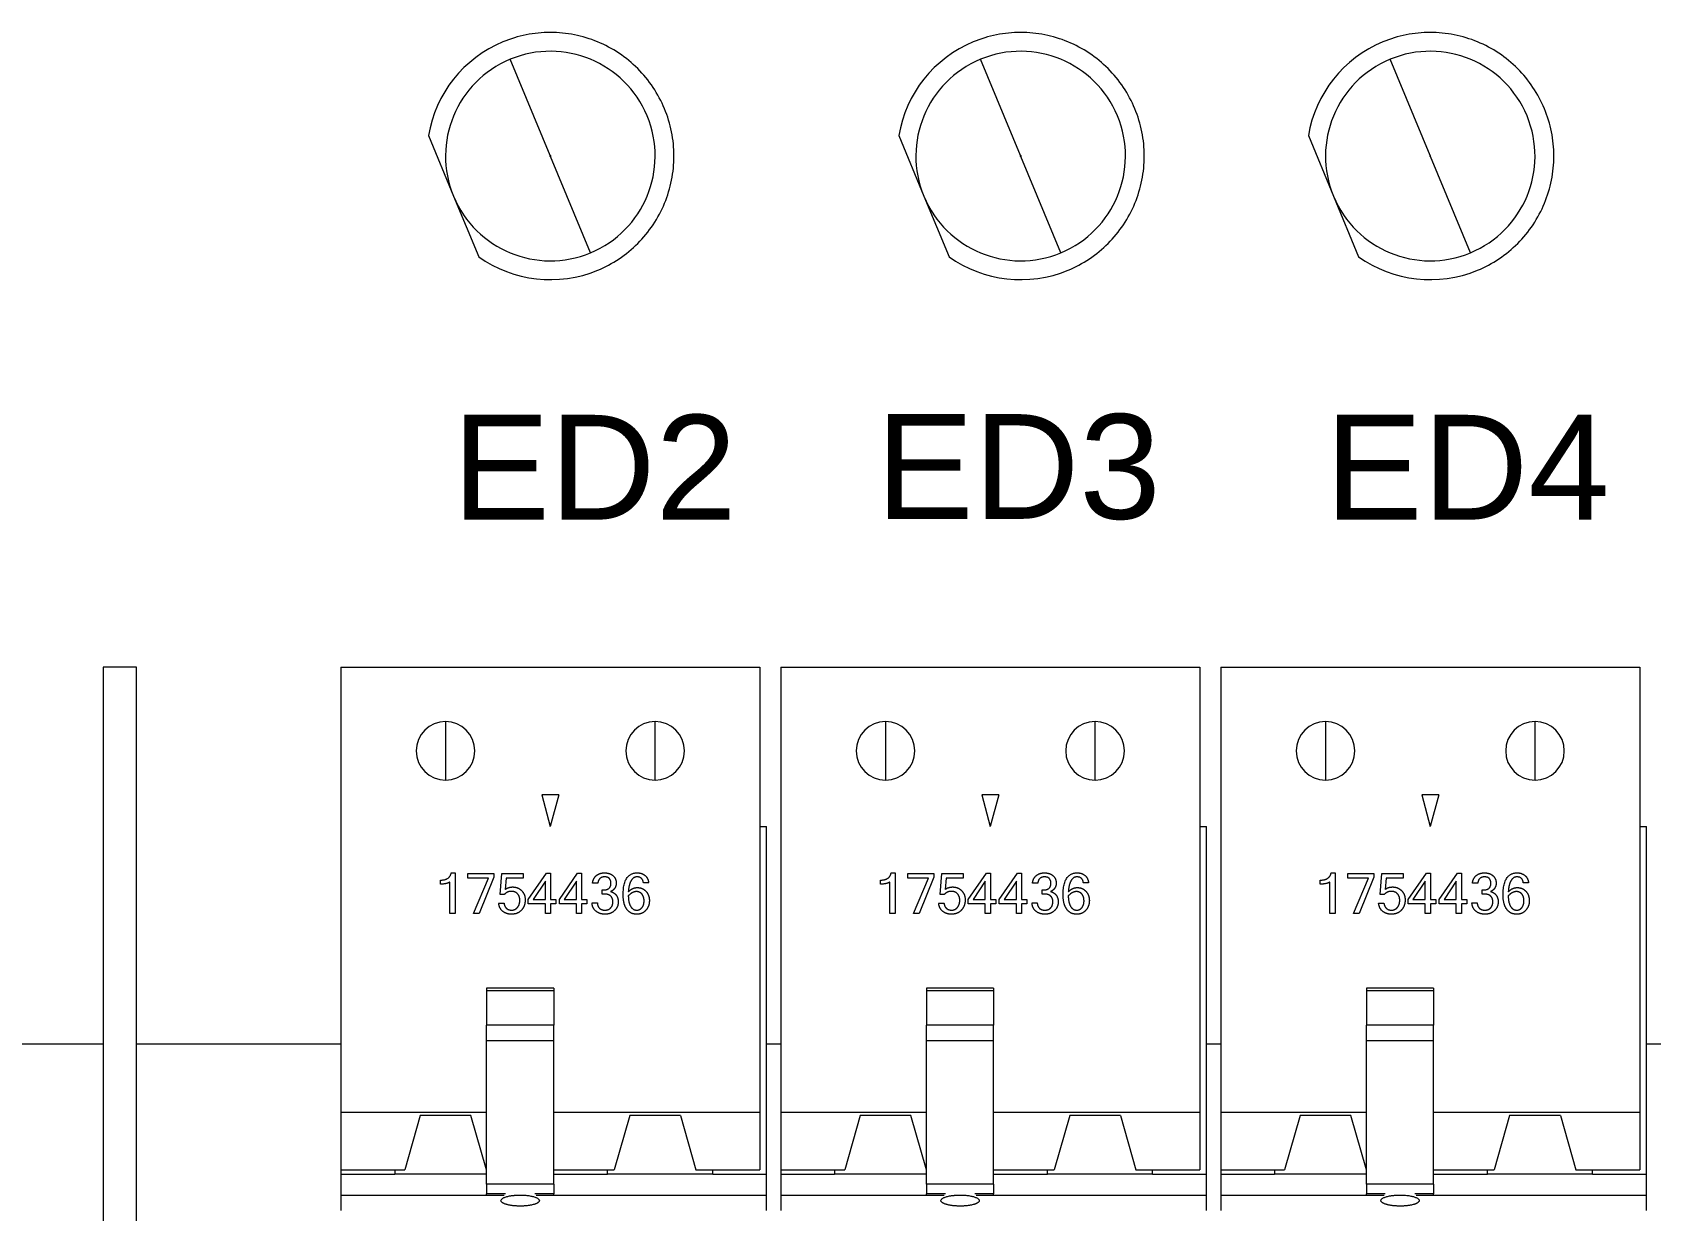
# Model space of a CAD drawing. Header units: millimetres. Extents: x -118 to 1430, y 370 to 641.
# Drawn here: x 221.75 to 260.44, y 463 to 491.12 of the extents above; entities that cross this region are included whole.
import ezdxf

# ---------------------------------------------------------------- set-up
doc = ezdxf.new("R2010")
doc.units = ezdxf.units.MM
doc.layers.add('TANGENT EDGES', color=7, linetype='Continuous', lineweight=0)
doc.layers.add('VISIBLE', color=7, linetype='Continuous', lineweight=0)
doc.styles.get("Standard").update_dxf_attribs({"font": 'arial.ttf'})

msp = doc.modelspace()

# ---------------------------------------------------------------- linework, layer by layer
at = {"layer": 'TANGENT EDGES'}
for p, q in [((234.102, 488.177), (233.148, 490.477)), ((245.328, 488.177), (244.374, 490.477)), ((255.102, 488.177), (254.148, 490.477)), ((235.064, 485.858), (234.11, 488.158)), ((246.289, 485.858), (245.335, 488.158)), ((256.064, 485.858), (255.11, 488.158)), ((231.606, 474.67), (231.606, 473.27)), ((236.606, 473.27), (236.606, 474.67)), ((242.106, 474.67), (242.106, 473.27)), ((247.106, 473.27), (247.106, 474.67)), ((252.606, 474.67), (252.606, 473.27)), ((257.606, 473.27), (257.606, 474.67)), ((234.186, 468.246), (232.586, 468.246)), ((244.686, 468.246), (243.086, 468.246)), ((255.186, 468.246), (253.586, 468.246)), ((234.186, 467.425), (232.586, 467.425)), ((244.686, 467.425), (243.086, 467.425)), ((255.186, 467.425), (253.586, 467.425)), ((233.034, 463.402), (232.586, 463.402)), ((234.186, 463.402), (233.738, 463.402)), ((243.534, 463.402), (243.086, 463.402)), ((244.686, 463.402), (244.238, 463.402)), ((254.034, 463.402), (253.586, 463.402)), ((255.186, 463.402), (254.738, 463.402))]:
    msp.add_line(p, q, dxfattribs=at)
for centre, radius, start, end in [((234.106, 488.167), 0.01, 112.5227, 292.5227), ((234.106, 488.167), 0.01, 292.5227, 112.5227), ((245.331, 488.167), 0.01, 112.5227, 292.5227), ((245.331, 488.167), 0.01, 292.5227, 112.5227), ((255.106, 488.167), 0.01, 112.5227, 292.5227), ((255.106, 488.167), 0.01, 292.5227, 112.5227), ((231.606, 473.97), 0.7, 90, 270), ((231.606, 473.97), 0.7, 270, 90), ((236.606, 473.97), 0.7, 90, 270), ((236.606, 473.97), 0.7, 270, 90), ((242.106, 473.97), 0.7, 90, 270), ((242.106, 473.97), 0.7, 270, 90), ((247.106, 473.97), 0.7, 90, 270), ((247.106, 473.97), 0.7, 270, 90), ((252.606, 473.97), 0.7, 90, 270), ((252.606, 473.97), 0.7, 270, 90), ((257.606, 473.97), 0.7, 90, 270), ((257.606, 473.97), 0.7, 270, 90)]:
    msp.add_arc(centre, radius, start, end, dxfattribs=at)
at = {"layer": 'VISIBLE'}
for p, q in [((231.197, 488.656), (231.797, 487.21)), ((242.422, 488.656), (243.022, 487.21)), ((252.197, 488.656), (252.797, 487.21)), ((231.797, 487.21), (232.396, 485.763)), ((243.022, 487.21), (243.622, 485.763)), ((252.797, 487.21), (253.396, 485.763)), ((223.431, 475.97), (223.431, 457.97)), ((224.231, 475.97), (223.431, 475.97)), ((224.231, 457.97), (224.231, 475.97)), ((229.106, 475.97), (229.106, 466.97)), ((229.106, 475.97), (239.106, 475.97)), ((239.106, 475.97), (239.106, 466.97)), ((239.606, 475.97), (239.606, 466.97)), ((239.606, 475.97), (249.606, 475.97)), ((249.606, 475.97), (249.606, 466.97)), ((250.106, 475.97), (250.106, 466.97)), ((250.106, 475.97), (260.106, 475.97)), ((260.106, 475.97), (260.106, 466.97)), ((234.307, 472.92), (233.905, 472.92)), ((233.905, 472.92), (234.106, 472.17)), ((234.307, 472.92), (234.106, 472.17)), ((244.807, 472.92), (244.405, 472.92)), ((244.405, 472.92), (244.606, 472.17)), ((244.807, 472.92), (244.606, 472.17)), ((255.307, 472.92), (254.905, 472.92)), ((254.905, 472.92), (255.106, 472.17)), ((255.307, 472.92), (255.106, 472.17)), ((239.106, 472.17), (239.266, 472.17)), ((239.266, 463.87), (239.266, 472.17)), ((249.606, 472.17), (249.766, 472.17)), ((249.766, 463.87), (249.766, 472.17)), ((260.106, 472.17), (260.266, 472.17)), ((260.266, 463.87), (260.266, 472.17)), ((231.482, 470.791), (231.482, 470.887)), ((231.74, 471.06), (231.834, 471.06)), ((231.834, 471.06), (231.834, 470.09)), ((232.139, 470.931), (232.139, 471.044)), ((232.139, 471.044), (232.757, 471.044)), ((232.629, 470.931), (232.139, 470.931)), ((232.273, 470.09), (232.629, 470.931)), ((232.757, 470.958), (232.41, 470.09)), ((232.757, 471.044), (232.757, 470.958)), ((232.908, 470.54), (232.948, 471.044)), ((232.948, 471.044), (233.46, 471.044)), ((233.053, 470.931), (233.032, 470.666)), ((233.46, 470.931), (233.053, 470.931)), ((233.46, 471.044), (233.46, 470.931)), ((233.579, 470.426), (234.014, 471.056)), ((233.987, 470.863), (233.694, 470.426)), ((233.987, 470.426), (233.987, 470.863)), ((234.014, 471.056), (234.11, 471.056)), ((234.11, 471.056), (234.11, 470.426)), ((234.321, 470.426), (234.755, 471.056)), ((234.728, 470.863), (234.435, 470.426)), ((234.728, 470.426), (234.728, 470.863)), ((234.755, 471.056), (234.851, 471.056)), ((234.851, 471.056), (234.851, 470.426)), ((241.982, 470.791), (241.982, 470.887)), ((242.24, 471.06), (242.334, 471.06)), ((242.334, 471.06), (242.334, 470.09)), ((242.639, 470.931), (242.639, 471.044)), ((242.639, 471.044), (243.257, 471.044)), ((243.129, 470.931), (242.639, 470.931)), ((242.773, 470.09), (243.129, 470.931)), ((243.257, 470.958), (242.91, 470.09)), ((243.257, 471.044), (243.257, 470.958)), ((243.408, 470.54), (243.448, 471.044)), ((243.448, 471.044), (243.96, 471.044)), ((243.553, 470.931), (243.532, 470.666)), ((243.96, 470.931), (243.553, 470.931)), ((243.96, 471.044), (243.96, 470.931)), ((244.079, 470.426), (244.514, 471.056)), ((244.487, 470.863), (244.194, 470.426)), ((244.487, 470.426), (244.487, 470.863)), ((244.514, 471.056), (244.61, 471.056)), ((244.61, 471.056), (244.61, 470.426)), ((244.821, 470.426), (245.255, 471.056)), ((245.228, 470.863), (244.935, 470.426)), ((245.228, 470.426), (245.228, 470.863)), ((245.255, 471.056), (245.351, 471.056)), ((245.351, 471.056), (245.351, 470.426)), ((252.482, 470.791), (252.482, 470.887)), ((252.74, 471.06), (252.834, 471.06)), ((252.834, 471.06), (252.834, 470.09)), ((253.139, 470.931), (253.139, 471.044)), ((253.139, 471.044), (253.757, 471.044)), ((253.629, 470.931), (253.139, 470.931)), ((253.273, 470.09), (253.629, 470.931)), ((253.757, 470.958), (253.41, 470.09)), ((253.757, 471.044), (253.757, 470.958)), ((253.908, 470.54), (253.948, 471.044)), ((253.948, 471.044), (254.46, 471.044)), ((254.053, 470.931), (254.032, 470.666)), ((254.46, 470.931), (254.053, 470.931)), ((254.46, 471.044), (254.46, 470.931)), ((254.579, 470.426), (255.014, 471.056)), ((254.987, 470.863), (254.694, 470.426)), ((254.987, 470.426), (254.987, 470.863)), ((255.014, 471.056), (255.11, 471.056)), ((255.11, 471.056), (255.11, 470.426)), ((255.321, 470.426), (255.755, 471.056)), ((255.728, 470.863), (255.435, 470.426)), ((255.728, 470.426), (255.728, 470.863)), ((255.755, 471.056), (255.851, 471.056)), ((255.851, 471.056), (255.851, 470.426)), ((231.711, 470.09), (231.711, 470.841)), ((233.004, 470.54), (232.908, 470.54)), ((235.24, 470.812), (235.113, 470.812)), ((235.345, 470.555), (235.345, 470.651)), ((235.345, 470.651), (235.373, 470.651)), ((235.392, 470.555), (235.345, 470.555)), ((236.453, 470.823), (236.327, 470.823)), ((242.211, 470.09), (242.211, 470.841)), ((243.504, 470.54), (243.408, 470.54)), ((245.74, 470.812), (245.613, 470.812)), ((245.845, 470.555), (245.845, 470.651)), ((245.845, 470.651), (245.873, 470.651)), ((245.892, 470.555), (245.845, 470.555)), ((246.953, 470.823), (246.827, 470.823)), ((252.711, 470.09), (252.711, 470.841)), ((254.004, 470.54), (253.908, 470.54)), ((256.24, 470.812), (256.113, 470.812)), ((256.345, 470.555), (256.345, 470.651)), ((256.345, 470.651), (256.373, 470.651)), ((256.392, 470.555), (256.345, 470.555)), ((257.453, 470.823), (257.327, 470.823)), ((231.834, 470.09), (231.711, 470.09)), ((232.41, 470.09), (232.273, 470.09)), ((232.873, 470.34), (233, 470.34)), ((233.579, 470.318), (233.579, 470.426)), ((233.987, 470.318), (233.579, 470.318)), ((233.694, 470.426), (233.987, 470.426)), ((233.987, 470.09), (233.987, 470.318)), ((234.11, 470.09), (233.987, 470.09)), ((234.11, 470.426), (234.239, 470.426)), ((234.11, 470.318), (234.11, 470.09)), ((234.239, 470.318), (234.11, 470.318)), ((234.239, 470.426), (234.239, 470.318)), ((234.321, 470.318), (234.321, 470.426)), ((234.728, 470.318), (234.321, 470.318)), ((234.435, 470.426), (234.728, 470.426)), ((234.728, 470.09), (234.728, 470.318)), ((234.851, 470.09), (234.728, 470.09)), ((234.851, 470.426), (234.98, 470.426)), ((234.98, 470.318), (234.851, 470.318)), ((234.851, 470.318), (234.851, 470.09)), ((234.98, 470.426), (234.98, 470.318)), ((235.101, 470.342), (235.228, 470.342)), ((242.334, 470.09), (242.211, 470.09)), ((242.91, 470.09), (242.773, 470.09)), ((243.373, 470.34), (243.5, 470.34)), ((244.079, 470.318), (244.079, 470.426)), ((244.487, 470.318), (244.079, 470.318)), ((244.194, 470.426), (244.487, 470.426)), ((244.487, 470.09), (244.487, 470.318)), ((244.61, 470.09), (244.487, 470.09)), ((244.61, 470.426), (244.739, 470.426)), ((244.61, 470.318), (244.61, 470.09)), ((244.739, 470.318), (244.61, 470.318)), ((244.739, 470.426), (244.739, 470.318)), ((244.821, 470.318), (244.821, 470.426)), ((245.228, 470.318), (244.821, 470.318)), ((244.935, 470.426), (245.228, 470.426)), ((245.228, 470.09), (245.228, 470.318)), ((245.351, 470.09), (245.228, 470.09)), ((245.351, 470.426), (245.48, 470.426)), ((245.48, 470.318), (245.351, 470.318)), ((245.351, 470.318), (245.351, 470.09)), ((245.48, 470.426), (245.48, 470.318)), ((245.601, 470.342), (245.728, 470.342)), ((252.834, 470.09), (252.711, 470.09)), ((253.41, 470.09), (253.273, 470.09)), ((253.873, 470.34), (254, 470.34)), ((254.579, 470.318), (254.579, 470.426)), ((254.987, 470.318), (254.579, 470.318)), ((254.694, 470.426), (254.987, 470.426)), ((254.987, 470.09), (254.987, 470.318)), ((255.11, 470.09), (254.987, 470.09)), ((255.11, 470.426), (255.239, 470.426)), ((255.11, 470.318), (255.11, 470.09)), ((255.239, 470.318), (255.11, 470.318)), ((255.239, 470.426), (255.239, 470.318)), ((255.321, 470.318), (255.321, 470.426)), ((255.728, 470.318), (255.321, 470.318)), ((255.435, 470.426), (255.728, 470.426)), ((255.728, 470.09), (255.728, 470.318)), ((255.851, 470.09), (255.728, 470.09)), ((255.851, 470.426), (255.98, 470.426)), ((255.98, 470.318), (255.851, 470.318)), ((255.851, 470.318), (255.851, 470.09)), ((255.98, 470.426), (255.98, 470.318)), ((256.101, 470.342), (256.228, 470.342)), ((234.186, 468.31), (232.586, 468.31)), ((232.586, 468.31), (232.586, 468.246)), ((232.586, 468.246), (232.586, 467.425)), ((234.186, 468.31), (234.186, 468.246)), ((234.186, 468.246), (234.186, 467.425)), ((244.686, 468.31), (243.086, 468.31)), ((243.086, 468.31), (243.086, 468.246)), ((243.086, 468.246), (243.086, 467.425)), ((244.686, 468.31), (244.686, 468.246)), ((244.686, 468.246), (244.686, 467.425)), ((255.186, 468.31), (253.586, 468.31)), ((253.586, 468.31), (253.586, 468.246)), ((253.586, 468.246), (253.586, 467.425)), ((255.186, 468.31), (255.186, 468.246)), ((255.186, 468.246), (255.186, 467.425)), ((232.586, 467.055), (232.586, 467.425)), ((234.186, 467.055), (234.186, 467.425)), ((243.086, 467.055), (243.086, 467.425)), ((244.686, 467.055), (244.686, 467.425)), ((253.586, 467.055), (253.586, 467.425)), ((255.186, 467.055), (255.186, 467.425)), ((234.186, 467.055), (232.586, 467.055)), ((232.586, 463.627), (232.586, 467.055)), ((234.186, 463.627), (234.186, 467.055)), ((244.686, 467.055), (243.086, 467.055)), ((243.086, 463.627), (243.086, 467.055)), ((244.686, 463.627), (244.686, 467.055)), ((255.186, 467.055), (253.586, 467.055)), ((253.586, 463.627), (253.586, 467.055)), ((255.186, 463.627), (255.186, 467.055)), ((223.431, 466.97), (220.231, 466.97)), ((229.106, 466.97), (224.231, 466.97)), ((229.106, 466.97), (229.106, 465.344)), ((239.106, 466.97), (239.106, 465.344)), ((239.606, 466.97), (239.266, 466.97)), ((239.606, 466.97), (239.606, 465.344)), ((249.606, 466.97), (249.606, 465.344)), ((250.106, 466.97), (249.766, 466.97)), ((250.106, 466.97), (250.106, 465.344)), ((260.106, 466.97), (260.106, 465.344)), ((260.606, 466.97), (260.266, 466.97)), ((232.586, 465.344), (229.106, 465.344)), ((229.106, 465.344), (229.106, 463.97)), ((231.001, 465.27), (230.631, 463.97)), ((232.211, 465.27), (231.001, 465.27)), ((232.581, 463.97), (232.211, 465.27)), ((239.106, 465.344), (234.186, 465.344)), ((236.001, 465.27), (235.631, 463.97)), ((237.211, 465.27), (236.001, 465.27)), ((237.211, 465.27), (237.581, 463.97)), ((239.106, 465.344), (239.106, 463.97)), ((243.086, 465.344), (239.606, 465.344)), ((239.606, 465.344), (239.606, 463.97)), ((241.501, 465.27), (241.131, 463.97)), ((242.711, 465.27), (241.501, 465.27)), ((243.081, 463.97), (242.711, 465.27)), ((249.606, 465.344), (244.686, 465.344)), ((246.501, 465.27), (246.131, 463.97)), ((247.711, 465.27), (246.501, 465.27)), ((247.711, 465.27), (248.081, 463.97)), ((249.606, 465.344), (249.606, 463.97)), ((253.586, 465.344), (250.106, 465.344)), ((250.106, 465.344), (250.106, 463.97)), ((252.001, 465.27), (251.631, 463.97)), ((253.211, 465.27), (252.001, 465.27)), ((253.581, 463.97), (253.211, 465.27)), ((260.106, 465.344), (255.186, 465.344)), ((257.001, 465.27), (256.631, 463.97)), ((258.211, 465.27), (257.001, 465.27)), ((258.211, 465.27), (258.581, 463.97)), ((260.106, 465.344), (260.106, 463.97)), ((229.106, 463.97), (230.631, 463.97)), ((229.106, 463.97), (229.106, 463.87)), ((230.391, 463.97), (230.391, 463.87)), ((232.581, 463.97), (232.586, 463.97)), ((234.186, 463.97), (235.631, 463.97)), ((235.471, 463.87), (235.471, 463.97)), ((237.581, 463.97), (239.106, 463.97)), ((237.981, 463.87), (237.981, 463.97)), ((239.606, 463.97), (241.131, 463.97)), ((239.606, 463.97), (239.606, 463.87)), ((240.891, 463.97), (240.891, 463.87)), ((243.081, 463.97), (243.086, 463.97)), ((244.686, 463.97), (246.131, 463.97)), ((245.971, 463.87), (245.971, 463.97)), ((248.081, 463.97), (249.606, 463.97)), ((248.481, 463.87), (248.481, 463.97)), ((250.106, 463.97), (251.631, 463.97)), ((250.106, 463.97), (250.106, 463.87)), ((251.391, 463.97), (251.391, 463.87)), ((253.581, 463.97), (253.586, 463.97)), ((255.186, 463.97), (256.631, 463.97)), ((256.471, 463.87), (256.471, 463.97)), ((258.581, 463.97), (260.106, 463.97)), ((258.981, 463.87), (258.981, 463.97)), ((229.106, 463.87), (229.106, 463.37)), ((229.106, 463.87), (230.391, 463.87)), ((232.586, 463.87), (230.391, 463.87)), ((234.186, 463.627), (232.586, 463.627)), ((232.586, 463.627), (232.586, 463.402)), ((234.186, 463.87), (235.471, 463.87)), ((234.186, 463.627), (234.186, 463.402)), ((237.981, 463.87), (235.471, 463.87)), ((237.981, 463.87), (239.266, 463.87)), ((239.266, 463.37), (239.266, 463.87)), ((239.606, 463.87), (239.606, 463.37)), ((239.606, 463.87), (240.891, 463.87)), ((243.086, 463.87), (240.891, 463.87)), ((244.686, 463.627), (243.086, 463.627)), ((243.086, 463.627), (243.086, 463.402)), ((244.686, 463.87), (245.971, 463.87)), ((244.686, 463.627), (244.686, 463.402)), ((248.481, 463.87), (245.971, 463.87)), ((248.481, 463.87), (249.766, 463.87)), ((249.766, 463.37), (249.766, 463.87)), ((250.106, 463.87), (250.106, 463.37)), ((250.106, 463.87), (251.391, 463.87)), ((253.586, 463.87), (251.391, 463.87)), ((255.186, 463.627), (253.586, 463.627)), ((253.586, 463.627), (253.586, 463.402)), ((255.186, 463.87), (256.471, 463.87)), ((255.186, 463.627), (255.186, 463.402)), ((258.981, 463.87), (256.471, 463.87)), ((258.981, 463.87), (260.266, 463.87)), ((260.266, 463.37), (260.266, 463.87)), ((229.106, 463.37), (233.004, 463.37)), ((229.106, 463.37), (229.106, 463)), ((232.586, 463.37), (232.586, 463.402)), ((233.767, 463.37), (239.266, 463.37)), ((234.186, 463.37), (234.186, 463.402)), ((239.266, 463), (239.266, 463.37)), ((239.606, 463.37), (243.504, 463.37)), ((239.606, 463.37), (239.606, 463)), ((243.086, 463.37), (243.086, 463.402)), ((244.267, 463.37), (249.766, 463.37)), ((244.686, 463.37), (244.686, 463.402)), ((249.766, 463), (249.766, 463.37)), ((250.106, 463.37), (254.004, 463.37)), ((250.106, 463.37), (250.106, 463)), ((253.586, 463.37), (253.586, 463.402)), ((254.767, 463.37), (260.266, 463.37)), ((255.186, 463.37), (255.186, 463.402)), ((260.266, 463), (260.266, 463.37))]:
    msp.add_line(p, q, dxfattribs=at)
for centre, radius, start, end in [((234.106, 488.167), 2.95, 101.2727, 112.5227), ((234.106, 488.167), 2.95, 90.0227, 101.2727), ((234.106, 488.167), 2.95, 78.7727, 90.0227), ((234.106, 488.167), 2.95, 56.2727, 78.7727), ((245.331, 488.167), 2.95, 101.2727, 112.5227), ((245.331, 488.167), 2.95, 90.0227, 101.2727), ((245.331, 488.167), 2.95, 78.7727, 90.0227), ((245.331, 488.167), 2.95, 56.2727, 78.7727), ((255.106, 488.167), 2.95, 101.2727, 112.5227), ((255.106, 488.167), 2.95, 90.0227, 101.2727), ((255.106, 488.167), 2.95, 78.7727, 90.0227), ((255.106, 488.167), 2.95, 56.2727, 78.7727), ((234.106, 488.167), 2.95, 112.5227, 170.4589), ((234.106, 488.167), 2.5, 292.5227, 112.5227), ((234.106, 488.167), 2.95, 45.0227, 56.2727), ((245.331, 488.167), 2.95, 112.5227, 170.4589), ((245.331, 488.167), 2.5, 292.5227, 112.5227), ((245.331, 488.167), 2.95, 45.0227, 56.2727), ((255.106, 488.167), 2.95, 112.5227, 170.4589), ((255.106, 488.167), 2.5, 292.5227, 112.5227), ((255.106, 488.167), 2.95, 45.0227, 56.2727), ((234.106, 488.167), 2.5, 112.5227, 292.5227), ((234.106, 488.167), 2.95, 33.7727, 45.0227), ((245.331, 488.167), 2.5, 112.5227, 292.5227), ((245.331, 488.167), 2.95, 33.7727, 45.0227), ((255.106, 488.167), 2.5, 112.5227, 292.5227), ((255.106, 488.167), 2.95, 33.7727, 45.0227), ((234.106, 488.167), 2.95, 11.2727, 33.7727), ((245.331, 488.167), 2.95, 11.2727, 33.7727), ((255.106, 488.167), 2.95, 11.2727, 33.7727), ((234.106, 488.167), 2.95, 0.0227, 11.2727), ((245.331, 488.167), 2.95, 0.0227, 11.2727), ((255.106, 488.167), 2.95, 0.0227, 11.2727), ((234.106, 488.167), 2.95, 348.7727, 0.0227), ((245.331, 488.167), 2.95, 348.7727, 0.0227), ((255.106, 488.167), 2.95, 348.7727, 0.0227), ((234.106, 488.167), 2.95, 326.2727, 348.7727), ((245.331, 488.167), 2.95, 326.2727, 348.7727), ((255.106, 488.167), 2.95, 326.2727, 348.7727), ((234.106, 488.167), 2.95, 315.0227, 326.2727), ((245.331, 488.167), 2.95, 315.0227, 326.2727), ((255.106, 488.167), 2.95, 315.0227, 326.2727), ((234.106, 488.167), 2.95, 303.7727, 315.0227), ((245.331, 488.167), 2.95, 303.7727, 315.0227), ((255.106, 488.167), 2.95, 303.7727, 315.0227), ((234.106, 488.167), 2.95, 234.5865, 292.5227), ((234.106, 488.167), 2.95, 292.5227, 303.7727), ((245.331, 488.167), 2.95, 234.5865, 292.5227), ((245.331, 488.167), 2.95, 292.5227, 303.7727), ((255.106, 488.167), 2.95, 234.5865, 292.5227), ((255.106, 488.167), 2.95, 292.5227, 303.7727)]:
    msp.add_arc(centre, radius, start, end, dxfattribs=at)
for points in [[(231.482, 470.887), (231.706, 470.887), (231.74, 471.06)], [(235.113, 470.812), (235.127, 470.933), (235.206, 470.997)], [(235.206, 470.997), (235.285, 471.06), (235.4, 471.06)], [(235.402, 470.964), (235.257, 470.964), (235.24, 470.812)], [(235.4, 471.06), (235.527, 471.06), (235.603, 470.991)], [(235.513, 470.926), (235.473, 470.964), (235.402, 470.964)], [(235.552, 470.815), (235.552, 470.887), (235.513, 470.926)], [(235.603, 470.991), (235.679, 470.922), (235.679, 470.812)], [(235.844, 470.536), (235.844, 471.06), (236.181, 471.06)], [(236.032, 470.871), (235.978, 470.779), (235.968, 470.605)], [(236.175, 470.964), (236.087, 470.964), (236.032, 470.871)], [(236.327, 470.823), (236.311, 470.964), (236.175, 470.964)], [(236.181, 471.06), (236.288, 471.06), (236.363, 471)], [(236.363, 471), (236.437, 470.941), (236.453, 470.823)], [(241.982, 470.887), (242.206, 470.887), (242.24, 471.06)], [(245.613, 470.812), (245.627, 470.933), (245.706, 470.997)], [(245.706, 470.997), (245.785, 471.06), (245.9, 471.06)], [(245.902, 470.964), (245.757, 470.964), (245.74, 470.812)], [(245.9, 471.06), (246.027, 471.06), (246.103, 470.991)], [(246.013, 470.926), (245.973, 470.964), (245.902, 470.964)], [(246.052, 470.815), (246.052, 470.887), (246.013, 470.926)], [(246.103, 470.991), (246.179, 470.922), (246.179, 470.812)], [(246.344, 470.536), (246.344, 471.06), (246.681, 471.06)], [(246.532, 470.871), (246.478, 470.779), (246.468, 470.605)], [(246.675, 470.964), (246.587, 470.964), (246.532, 470.871)], [(246.827, 470.823), (246.811, 470.964), (246.675, 470.964)], [(246.681, 471.06), (246.788, 471.06), (246.863, 471)], [(246.863, 471), (246.937, 470.941), (246.953, 470.823)], [(252.482, 470.887), (252.706, 470.887), (252.74, 471.06)], [(256.113, 470.812), (256.127, 470.933), (256.206, 470.997)], [(256.206, 470.997), (256.285, 471.06), (256.4, 471.06)], [(256.402, 470.964), (256.257, 470.964), (256.24, 470.812)], [(256.4, 471.06), (256.527, 471.06), (256.603, 470.991)], [(256.513, 470.926), (256.473, 470.964), (256.402, 470.964)], [(256.552, 470.815), (256.552, 470.887), (256.513, 470.926)], [(256.603, 470.991), (256.679, 470.922), (256.679, 470.812)], [(256.844, 470.536), (256.844, 471.06), (257.181, 471.06)], [(257.032, 470.871), (256.978, 470.779), (256.968, 470.605)], [(257.175, 470.964), (257.087, 470.964), (257.032, 470.871)], [(257.327, 470.823), (257.311, 470.964), (257.175, 470.964)], [(257.181, 471.06), (257.288, 471.06), (257.363, 471)], [(257.363, 471), (257.437, 470.941), (257.453, 470.823)], [(231.711, 470.841), (231.637, 470.791), (231.482, 470.791)], [(233.177, 470.619), (233.075, 470.619), (233.004, 470.54)], [(233.032, 470.666), (233.103, 470.723), (233.209, 470.723)], [(233.322, 470.561), (233.266, 470.619), (233.177, 470.619)], [(233.209, 470.723), (233.328, 470.723), (233.417, 470.639)], [(233.378, 470.403), (233.378, 470.503), (233.322, 470.561)], [(233.417, 470.639), (233.506, 470.554), (233.506, 470.414)], [(235.373, 470.651), (235.552, 470.651), (235.552, 470.815)], [(235.546, 470.507), (235.493, 470.555), (235.392, 470.555)], [(235.646, 470.697), (235.613, 470.642), (235.545, 470.614)], [(235.545, 470.614), (235.632, 470.591), (235.68, 470.525)], [(235.599, 470.368), (235.599, 470.458), (235.546, 470.507)], [(235.679, 470.812), (235.679, 470.751), (235.646, 470.697)], [(235.68, 470.525), (235.727, 470.459), (235.727, 470.371)], [(235.93, 470.193), (235.844, 470.312), (235.844, 470.536)], [(236.164, 470.613), (236.063, 470.613), (235.967, 470.51)], [(235.967, 470.51), (235.97, 470.345), (236.024, 470.258)], [(235.968, 470.605), (236.063, 470.708), (236.185, 470.708)], [(236.294, 470.551), (236.245, 470.613), (236.164, 470.613)], [(236.185, 470.708), (236.305, 470.708), (236.387, 470.621)], [(236.343, 470.392), (236.343, 470.489), (236.294, 470.551)], [(236.387, 470.621), (236.47, 470.534), (236.47, 470.4)], [(242.211, 470.841), (242.137, 470.791), (241.982, 470.791)], [(243.677, 470.619), (243.575, 470.619), (243.504, 470.54)], [(243.532, 470.666), (243.603, 470.723), (243.709, 470.723)], [(243.822, 470.561), (243.766, 470.619), (243.677, 470.619)], [(243.709, 470.723), (243.828, 470.723), (243.917, 470.639)], [(243.878, 470.403), (243.878, 470.503), (243.822, 470.561)], [(243.917, 470.639), (244.006, 470.554), (244.006, 470.414)], [(245.873, 470.651), (246.052, 470.651), (246.052, 470.815)], [(246.046, 470.507), (245.993, 470.555), (245.892, 470.555)], [(246.146, 470.697), (246.113, 470.642), (246.045, 470.614)], [(246.045, 470.614), (246.132, 470.591), (246.18, 470.525)], [(246.099, 470.368), (246.099, 470.458), (246.046, 470.507)], [(246.179, 470.812), (246.179, 470.751), (246.146, 470.697)], [(246.18, 470.525), (246.227, 470.459), (246.227, 470.371)], [(246.43, 470.193), (246.344, 470.312), (246.344, 470.536)], [(246.664, 470.613), (246.563, 470.613), (246.467, 470.51)], [(246.467, 470.51), (246.47, 470.345), (246.524, 470.258)], [(246.468, 470.605), (246.563, 470.708), (246.685, 470.708)], [(246.794, 470.551), (246.745, 470.613), (246.664, 470.613)], [(246.685, 470.708), (246.805, 470.708), (246.887, 470.621)], [(246.843, 470.392), (246.843, 470.489), (246.794, 470.551)], [(246.887, 470.621), (246.97, 470.534), (246.97, 470.4)], [(252.711, 470.841), (252.637, 470.791), (252.482, 470.791)], [(254.177, 470.619), (254.075, 470.619), (254.004, 470.54)], [(254.032, 470.666), (254.103, 470.723), (254.209, 470.723)], [(254.322, 470.561), (254.266, 470.619), (254.177, 470.619)], [(254.209, 470.723), (254.328, 470.723), (254.417, 470.639)], [(254.378, 470.403), (254.378, 470.503), (254.322, 470.561)], [(254.417, 470.639), (254.506, 470.554), (254.506, 470.414)], [(256.373, 470.651), (256.552, 470.651), (256.552, 470.815)], [(256.546, 470.507), (256.493, 470.555), (256.392, 470.555)], [(256.646, 470.697), (256.613, 470.642), (256.545, 470.614)], [(256.545, 470.614), (256.632, 470.591), (256.68, 470.525)], [(256.599, 470.368), (256.599, 470.458), (256.546, 470.507)], [(256.679, 470.812), (256.679, 470.751), (256.646, 470.697)], [(256.68, 470.525), (256.727, 470.459), (256.727, 470.371)], [(256.93, 470.193), (256.844, 470.312), (256.844, 470.536)], [(257.164, 470.613), (257.063, 470.613), (256.967, 470.51)], [(256.967, 470.51), (256.97, 470.345), (257.024, 470.258)], [(256.968, 470.605), (257.063, 470.708), (257.185, 470.708)], [(257.294, 470.551), (257.245, 470.613), (257.164, 470.613)], [(257.185, 470.708), (257.305, 470.708), (257.387, 470.621)], [(257.343, 470.392), (257.343, 470.489), (257.294, 470.551)], [(257.387, 470.621), (257.47, 470.534), (257.47, 470.4)], [(232.973, 470.14), (232.887, 470.207), (232.873, 470.34)], [(233.18, 470.073), (233.059, 470.073), (232.973, 470.14)], [(233, 470.34), (233.011, 470.254), (233.06, 470.212)], [(233.06, 470.212), (233.11, 470.17), (233.18, 470.17)], [(233.18, 470.17), (233.268, 470.17), (233.323, 470.237)], [(233.417, 470.17), (233.327, 470.073), (233.18, 470.073)], [(233.323, 470.237), (233.378, 470.304), (233.378, 470.403)], [(233.506, 470.414), (233.506, 470.267), (233.417, 470.17)], [(235.192, 470.147), (235.107, 470.22), (235.101, 470.342)], [(235.411, 470.073), (235.277, 470.073), (235.192, 470.147)], [(235.228, 470.342), (235.228, 470.271), (235.275, 470.22)], [(235.275, 470.22), (235.323, 470.17), (235.411, 470.17)], [(235.411, 470.17), (235.497, 470.17), (235.548, 470.225)], [(235.636, 470.156), (235.546, 470.073), (235.411, 470.073)], [(235.548, 470.225), (235.599, 470.281), (235.599, 470.368)], [(235.727, 470.371), (235.727, 470.239), (235.636, 470.156)], [(236.171, 470.073), (236.016, 470.073), (235.93, 470.193)], [(236.024, 470.258), (236.077, 470.17), (236.168, 470.17)], [(236.168, 470.17), (236.247, 470.17), (236.295, 470.233)], [(236.388, 470.169), (236.306, 470.073), (236.171, 470.073)], [(236.295, 470.233), (236.343, 470.297), (236.343, 470.392)], [(236.47, 470.4), (236.47, 470.264), (236.388, 470.169)], [(243.473, 470.14), (243.387, 470.207), (243.373, 470.34)], [(243.68, 470.073), (243.559, 470.073), (243.473, 470.14)], [(243.5, 470.34), (243.511, 470.254), (243.56, 470.212)], [(243.56, 470.212), (243.61, 470.17), (243.68, 470.17)], [(243.68, 470.17), (243.768, 470.17), (243.823, 470.237)], [(243.917, 470.17), (243.827, 470.073), (243.68, 470.073)], [(243.823, 470.237), (243.878, 470.304), (243.878, 470.403)], [(244.006, 470.414), (244.006, 470.267), (243.917, 470.17)], [(245.692, 470.147), (245.607, 470.22), (245.601, 470.342)], [(245.911, 470.073), (245.777, 470.073), (245.692, 470.147)], [(245.728, 470.342), (245.728, 470.271), (245.775, 470.22)], [(245.775, 470.22), (245.823, 470.17), (245.911, 470.17)], [(245.911, 470.17), (245.997, 470.17), (246.048, 470.225)], [(246.136, 470.156), (246.046, 470.073), (245.911, 470.073)], [(246.048, 470.225), (246.099, 470.281), (246.099, 470.368)], [(246.227, 470.371), (246.227, 470.239), (246.136, 470.156)], [(246.671, 470.073), (246.516, 470.073), (246.43, 470.193)], [(246.524, 470.258), (246.577, 470.17), (246.668, 470.17)], [(246.668, 470.17), (246.747, 470.17), (246.795, 470.233)], [(246.888, 470.169), (246.806, 470.073), (246.671, 470.073)], [(246.795, 470.233), (246.843, 470.297), (246.843, 470.392)], [(246.97, 470.4), (246.97, 470.264), (246.888, 470.169)], [(253.973, 470.14), (253.887, 470.207), (253.873, 470.34)], [(254.18, 470.073), (254.059, 470.073), (253.973, 470.14)], [(254, 470.34), (254.011, 470.254), (254.06, 470.212)], [(254.06, 470.212), (254.11, 470.17), (254.18, 470.17)], [(254.18, 470.17), (254.268, 470.17), (254.323, 470.237)], [(254.417, 470.17), (254.327, 470.073), (254.18, 470.073)], [(254.323, 470.237), (254.378, 470.304), (254.378, 470.403)], [(254.506, 470.414), (254.506, 470.267), (254.417, 470.17)], [(256.192, 470.147), (256.107, 470.22), (256.101, 470.342)], [(256.411, 470.073), (256.277, 470.073), (256.192, 470.147)], [(256.228, 470.342), (256.228, 470.271), (256.275, 470.22)], [(256.275, 470.22), (256.323, 470.17), (256.411, 470.17)], [(256.411, 470.17), (256.497, 470.17), (256.548, 470.225)], [(256.636, 470.156), (256.546, 470.073), (256.411, 470.073)], [(256.548, 470.225), (256.599, 470.281), (256.599, 470.368)], [(256.727, 470.371), (256.727, 470.239), (256.636, 470.156)], [(257.171, 470.073), (257.016, 470.073), (256.93, 470.193)], [(257.024, 470.258), (257.077, 470.17), (257.168, 470.17)], [(257.168, 470.17), (257.247, 470.17), (257.295, 470.233)], [(257.388, 470.169), (257.306, 470.073), (257.171, 470.073)], [(257.295, 470.233), (257.343, 470.297), (257.343, 470.392)], [(257.47, 470.4), (257.47, 470.264), (257.388, 470.169)]]:
    msp.add_open_spline(points, degree=2, dxfattribs=at)
for points, knots in [([(232.951, 463.198), (232.945, 463.203), (232.94, 463.208), (232.937, 463.213), (232.933, 463.218), (232.931, 463.223), (232.929, 463.228), (232.927, 463.237), (232.927, 463.247), (232.932, 463.256)], [2.0048581, 2.0048581, 2.0048581, 2.0048581, 2.0591781, 2.0591781, 2.0591781, 2.1134097, 2.1134097, 2.1134097, 2.2105486, 2.2105486, 2.2105486, 2.2105486]), ([(232.932, 463.256), (232.932, 463.257), (232.933, 463.258), (232.933, 463.259), (232.936, 463.264), (232.94, 463.269), (232.945, 463.274), (232.95, 463.279), (232.956, 463.284), (232.962, 463.289), (232.969, 463.293), (232.977, 463.298), (232.986, 463.303), (232.995, 463.307), (233.005, 463.312), (233.015, 463.316), (233.026, 463.32), (233.037, 463.324), (233.05, 463.328), (233.062, 463.332), (233.075, 463.335), (233.088, 463.338), (233.102, 463.342), (233.117, 463.345), (233.131, 463.348), (233.139, 463.349), (233.147, 463.351), (233.154, 463.352), (233.162, 463.353), (233.17, 463.354), (233.178, 463.356), (233.194, 463.358), (233.211, 463.36), (233.227, 463.362), (233.236, 463.363), (233.244, 463.364), (233.253, 463.364), (233.262, 463.365), (233.27, 463.366), (233.279, 463.366), (233.296, 463.368), (233.314, 463.368), (233.332, 463.369), (233.35, 463.37), (233.368, 463.37), (233.386, 463.37)], [2.2105486, 2.2105486, 2.2105486, 2.2105486, 2.2216247, 2.2216247, 2.2216247, 2.2759317, 2.2759317, 2.2759317, 2.3299268, 2.3299268, 2.3299268, 2.3840773, 2.3840773, 2.3840773, 2.4384124, 2.4384124, 2.4384124, 2.4925399, 2.4925399, 2.4925399, 2.5464815, 2.5464815, 2.5464815, 2.6005234, 2.6005234, 2.6005234, 2.6274693, 2.6274693, 2.6274693, 2.6544262, 2.6544262, 2.6544262, 2.70843, 2.70843, 2.70843, 2.7353823, 2.7353823, 2.7353823, 2.7623324, 2.7623324, 2.7623324, 2.816373, 2.816373, 2.816373, 2.8702953, 2.8702953, 2.8702953, 2.8702953]), ([(233.386, 463.107), (233.374, 463.107), (233.362, 463.107), (233.35, 463.108), (233.338, 463.108), (233.326, 463.108), (233.314, 463.109), (233.303, 463.109), (233.291, 463.11), (233.279, 463.111), (233.268, 463.112), (233.256, 463.113), (233.245, 463.114), (233.233, 463.115), (233.222, 463.116), (233.211, 463.117), (233.2, 463.119), (233.189, 463.12), (233.179, 463.122), (233.168, 463.123), (233.157, 463.125), (233.147, 463.127), (233.137, 463.128), (233.127, 463.13), (233.117, 463.132), (233.108, 463.134), (233.098, 463.136), (233.089, 463.139), (233.08, 463.141), (233.071, 463.143), (233.063, 463.146), (233.054, 463.148), (233.046, 463.15), (233.038, 463.153), (233.031, 463.156), (233.023, 463.158), (233.016, 463.161), (233.009, 463.164), (233.002, 463.167), (232.996, 463.17), (232.99, 463.173), (232.984, 463.176), (232.978, 463.179), (232.973, 463.182), (232.968, 463.185), (232.963, 463.188), (232.959, 463.191), (232.954, 463.194), (232.951, 463.198)], [1.4329539, 1.4329539, 1.4329539, 1.4329539, 1.4688088, 1.4688088, 1.4688088, 1.5047575, 1.5047575, 1.5047575, 1.5406875, 1.5406875, 1.5406875, 1.5764951, 1.5764951, 1.5764951, 1.6123262, 1.6123262, 1.6123262, 1.6481983, 1.6481983, 1.6481983, 1.6840015, 1.6840015, 1.6840015, 1.7198212, 1.7198212, 1.7198212, 1.7556962, 1.7556962, 1.7556962, 1.7915158, 1.7915158, 1.7915158, 1.827353, 1.827353, 1.827353, 1.8633412, 1.8633412, 1.8633412, 1.899371, 1.899371, 1.899371, 1.9353274, 1.9353274, 1.9353274, 1.9711343, 1.9711343, 1.9711343, 2.0070686, 2.0070686, 2.0070686, 2.0070686]), ([(233.386, 463.37), (233.404, 463.37), (233.422, 463.37), (233.44, 463.369), (233.458, 463.368), (233.476, 463.368), (233.493, 463.366), (233.528, 463.364), (233.562, 463.36), (233.594, 463.356), (233.626, 463.351), (233.656, 463.345), (233.684, 463.338), (233.697, 463.335), (233.71, 463.332), (233.722, 463.328), (233.735, 463.324), (233.746, 463.32), (233.757, 463.316), (233.767, 463.312), (233.777, 463.307), (233.786, 463.303), (233.795, 463.298), (233.803, 463.294), (233.809, 463.289), (233.816, 463.284), (233.822, 463.279), (233.827, 463.274), (233.832, 463.269), (233.836, 463.264), (233.839, 463.259), (233.839, 463.258), (233.84, 463.257), (233.84, 463.256)], [0, 0, 0, 0, 0.054, 0.054, 0.054, 0.1081119, 0.1081119, 0.1081119, 0.2160335, 0.2160335, 0.2160335, 0.3239429, 0.3239429, 0.3239429, 0.3778641, 0.3778641, 0.3778641, 0.4319972, 0.4319972, 0.4319972, 0.4862463, 0.4862463, 0.4862463, 0.5402406, 0.5402406, 0.5402406, 0.5943776, 0.5943776, 0.5943776, 0.6487161, 0.6487161, 0.6487161, 0.6597773, 0.6597773, 0.6597773, 0.6597773]), ([(233.674, 463.137), (233.664, 463.134), (233.654, 463.132), (233.643, 463.13), (233.632, 463.128), (233.621, 463.126), (233.61, 463.124), (233.598, 463.122), (233.587, 463.121), (233.575, 463.119), (233.563, 463.117), (233.551, 463.116), (233.539, 463.115), (233.527, 463.114), (233.514, 463.113), (233.502, 463.112), (233.489, 463.111), (233.476, 463.11), (233.464, 463.109), (233.451, 463.109), (233.438, 463.108), (233.425, 463.108), (233.412, 463.107), (233.399, 463.107), (233.386, 463.107)], [1.1221288, 1.1221288, 1.1221288, 1.1221288, 1.1611473, 1.1611473, 1.1611473, 1.2000646, 1.2000646, 1.2000646, 1.2390162, 1.2390162, 1.2390162, 1.2780027, 1.2780027, 1.2780027, 1.316905, 1.316905, 1.316905, 1.3558904, 1.3558904, 1.3558904, 1.394915, 1.394915, 1.394915, 1.4338398, 1.4338398, 1.4338398, 1.4338398]), ([(233.821, 463.198), (233.818, 463.195), (233.814, 463.192), (233.81, 463.189), (233.806, 463.186), (233.801, 463.183), (233.796, 463.18), (233.791, 463.177), (233.786, 463.175), (233.781, 463.172), (233.775, 463.169), (233.769, 463.167), (233.763, 463.164), (233.757, 463.161), (233.75, 463.159), (233.743, 463.156), (233.736, 463.154), (233.729, 463.152), (233.722, 463.149), (233.707, 463.145), (233.691, 463.14), (233.674, 463.137)], [0.8611269, 0.8611269, 0.8611269, 0.8611269, 0.8938324, 0.8938324, 0.8938324, 0.9265792, 0.9265792, 0.9265792, 0.959467, 0.959467, 0.959467, 0.9924119, 0.9924119, 0.9924119, 1.0253249, 1.0253249, 1.0253249, 1.0581198, 1.0581198, 1.0581198, 1.1235306, 1.1235306, 1.1235306, 1.1235306]), ([(233.84, 463.256), (233.842, 463.252), (233.843, 463.248), (233.844, 463.243), (233.844, 463.238), (233.844, 463.233), (233.843, 463.228), (233.841, 463.223), (233.839, 463.218), (233.835, 463.213), (233.831, 463.208), (233.827, 463.202), (233.821, 463.198)], [0.6597773, 0.6597773, 0.6597773, 0.6597773, 0.7028642, 0.7028642, 0.7028642, 0.7568669, 0.7568669, 0.7568669, 0.8111794, 0.8111794, 0.8111794, 0.8654371, 0.8654371, 0.8654371, 0.8654371]), ([(243.451, 463.198), (243.445, 463.203), (243.44, 463.208), (243.437, 463.213), (243.433, 463.218), (243.431, 463.223), (243.429, 463.228), (243.427, 463.237), (243.427, 463.247), (243.432, 463.256)], [2.0048581, 2.0048581, 2.0048581, 2.0048581, 2.0591781, 2.0591781, 2.0591781, 2.1134097, 2.1134097, 2.1134097, 2.2105486, 2.2105486, 2.2105486, 2.2105486]), ([(243.432, 463.256), (243.432, 463.257), (243.433, 463.258), (243.433, 463.259), (243.436, 463.264), (243.44, 463.269), (243.445, 463.274), (243.45, 463.279), (243.456, 463.284), (243.462, 463.289), (243.469, 463.293), (243.477, 463.298), (243.486, 463.303), (243.495, 463.307), (243.505, 463.312), (243.515, 463.316), (243.526, 463.32), (243.537, 463.324), (243.55, 463.328), (243.562, 463.332), (243.575, 463.335), (243.588, 463.338), (243.602, 463.342), (243.617, 463.345), (243.631, 463.348), (243.639, 463.349), (243.647, 463.351), (243.654, 463.352), (243.662, 463.353), (243.67, 463.354), (243.678, 463.356), (243.694, 463.358), (243.711, 463.36), (243.727, 463.362), (243.736, 463.363), (243.744, 463.364), (243.753, 463.364), (243.762, 463.365), (243.77, 463.366), (243.779, 463.366), (243.796, 463.368), (243.814, 463.368), (243.832, 463.369), (243.85, 463.37), (243.868, 463.37), (243.886, 463.37)], [2.2105486, 2.2105486, 2.2105486, 2.2105486, 2.2216247, 2.2216247, 2.2216247, 2.2759317, 2.2759317, 2.2759317, 2.3299268, 2.3299268, 2.3299268, 2.3840773, 2.3840773, 2.3840773, 2.4384124, 2.4384124, 2.4384124, 2.4925399, 2.4925399, 2.4925399, 2.5464815, 2.5464815, 2.5464815, 2.6005234, 2.6005234, 2.6005234, 2.6274693, 2.6274693, 2.6274693, 2.6544262, 2.6544262, 2.6544262, 2.70843, 2.70843, 2.70843, 2.7353823, 2.7353823, 2.7353823, 2.7623324, 2.7623324, 2.7623324, 2.816373, 2.816373, 2.816373, 2.8702953, 2.8702953, 2.8702953, 2.8702953]), ([(243.886, 463.107), (243.874, 463.107), (243.862, 463.107), (243.85, 463.108), (243.838, 463.108), (243.826, 463.108), (243.814, 463.109), (243.803, 463.109), (243.791, 463.11), (243.779, 463.111), (243.768, 463.112), (243.756, 463.113), (243.745, 463.114), (243.733, 463.115), (243.722, 463.116), (243.711, 463.117), (243.7, 463.119), (243.689, 463.12), (243.679, 463.122), (243.668, 463.123), (243.657, 463.125), (243.647, 463.127), (243.637, 463.128), (243.627, 463.13), (243.617, 463.132), (243.608, 463.134), (243.598, 463.136), (243.589, 463.139), (243.58, 463.141), (243.571, 463.143), (243.563, 463.146), (243.554, 463.148), (243.546, 463.15), (243.538, 463.153), (243.531, 463.156), (243.523, 463.158), (243.516, 463.161), (243.509, 463.164), (243.502, 463.167), (243.496, 463.17), (243.49, 463.173), (243.484, 463.176), (243.478, 463.179), (243.473, 463.182), (243.468, 463.185), (243.463, 463.188), (243.459, 463.191), (243.454, 463.194), (243.451, 463.198)], [1.4329539, 1.4329539, 1.4329539, 1.4329539, 1.4688088, 1.4688088, 1.4688088, 1.5047575, 1.5047575, 1.5047575, 1.5406875, 1.5406875, 1.5406875, 1.5764951, 1.5764951, 1.5764951, 1.6123262, 1.6123262, 1.6123262, 1.6481983, 1.6481983, 1.6481983, 1.6840015, 1.6840015, 1.6840015, 1.7198212, 1.7198212, 1.7198212, 1.7556962, 1.7556962, 1.7556962, 1.7915158, 1.7915158, 1.7915158, 1.827353, 1.827353, 1.827353, 1.8633412, 1.8633412, 1.8633412, 1.899371, 1.899371, 1.899371, 1.9353274, 1.9353274, 1.9353274, 1.9711343, 1.9711343, 1.9711343, 2.0070686, 2.0070686, 2.0070686, 2.0070686]), ([(243.886, 463.37), (243.904, 463.37), (243.922, 463.37), (243.94, 463.369), (243.958, 463.368), (243.976, 463.368), (243.993, 463.366), (244.028, 463.364), (244.062, 463.36), (244.094, 463.356), (244.126, 463.351), (244.156, 463.345), (244.184, 463.338), (244.197, 463.335), (244.21, 463.332), (244.222, 463.328), (244.235, 463.324), (244.246, 463.32), (244.257, 463.316), (244.267, 463.312), (244.277, 463.307), (244.286, 463.303), (244.295, 463.298), (244.303, 463.294), (244.309, 463.289), (244.316, 463.284), (244.322, 463.279), (244.327, 463.274), (244.332, 463.269), (244.336, 463.264), (244.339, 463.259), (244.339, 463.258), (244.34, 463.257), (244.34, 463.256)], [0, 0, 0, 0, 0.054, 0.054, 0.054, 0.1081119, 0.1081119, 0.1081119, 0.2160335, 0.2160335, 0.2160335, 0.3239429, 0.3239429, 0.3239429, 0.3778641, 0.3778641, 0.3778641, 0.4319972, 0.4319972, 0.4319972, 0.4862463, 0.4862463, 0.4862463, 0.5402406, 0.5402406, 0.5402406, 0.5943776, 0.5943776, 0.5943776, 0.6487161, 0.6487161, 0.6487161, 0.6597773, 0.6597773, 0.6597773, 0.6597773]), ([(244.174, 463.137), (244.164, 463.134), (244.154, 463.132), (244.143, 463.13), (244.132, 463.128), (244.121, 463.126), (244.11, 463.124), (244.098, 463.122), (244.087, 463.121), (244.075, 463.119), (244.063, 463.117), (244.051, 463.116), (244.039, 463.115), (244.027, 463.114), (244.014, 463.113), (244.002, 463.112), (243.989, 463.111), (243.976, 463.11), (243.964, 463.109), (243.951, 463.109), (243.938, 463.108), (243.925, 463.108), (243.912, 463.107), (243.899, 463.107), (243.886, 463.107)], [1.1221288, 1.1221288, 1.1221288, 1.1221288, 1.1611473, 1.1611473, 1.1611473, 1.2000646, 1.2000646, 1.2000646, 1.2390162, 1.2390162, 1.2390162, 1.2780027, 1.2780027, 1.2780027, 1.316905, 1.316905, 1.316905, 1.3558904, 1.3558904, 1.3558904, 1.394915, 1.394915, 1.394915, 1.4338398, 1.4338398, 1.4338398, 1.4338398]), ([(244.321, 463.198), (244.318, 463.195), (244.314, 463.192), (244.31, 463.189), (244.306, 463.186), (244.301, 463.183), (244.296, 463.18), (244.291, 463.177), (244.286, 463.175), (244.281, 463.172), (244.275, 463.169), (244.269, 463.167), (244.263, 463.164), (244.257, 463.161), (244.25, 463.159), (244.243, 463.156), (244.236, 463.154), (244.229, 463.152), (244.222, 463.149), (244.207, 463.145), (244.191, 463.14), (244.174, 463.137)], [0.8611269, 0.8611269, 0.8611269, 0.8611269, 0.8938324, 0.8938324, 0.8938324, 0.9265792, 0.9265792, 0.9265792, 0.959467, 0.959467, 0.959467, 0.9924119, 0.9924119, 0.9924119, 1.0253249, 1.0253249, 1.0253249, 1.0581198, 1.0581198, 1.0581198, 1.1235306, 1.1235306, 1.1235306, 1.1235306]), ([(244.34, 463.256), (244.342, 463.252), (244.343, 463.248), (244.344, 463.243), (244.344, 463.238), (244.344, 463.233), (244.343, 463.228), (244.341, 463.223), (244.339, 463.218), (244.335, 463.213), (244.331, 463.208), (244.327, 463.202), (244.321, 463.198)], [0.6597773, 0.6597773, 0.6597773, 0.6597773, 0.7028642, 0.7028642, 0.7028642, 0.7568669, 0.7568669, 0.7568669, 0.8111794, 0.8111794, 0.8111794, 0.8654371, 0.8654371, 0.8654371, 0.8654371]), ([(253.951, 463.198), (253.945, 463.203), (253.94, 463.208), (253.937, 463.213), (253.933, 463.218), (253.931, 463.223), (253.929, 463.228), (253.927, 463.237), (253.927, 463.247), (253.932, 463.256)], [2.0048581, 2.0048581, 2.0048581, 2.0048581, 2.0591781, 2.0591781, 2.0591781, 2.1134097, 2.1134097, 2.1134097, 2.2105486, 2.2105486, 2.2105486, 2.2105486]), ([(253.932, 463.256), (253.932, 463.257), (253.933, 463.258), (253.933, 463.259), (253.936, 463.264), (253.94, 463.269), (253.945, 463.274), (253.95, 463.279), (253.956, 463.284), (253.962, 463.289), (253.969, 463.293), (253.977, 463.298), (253.986, 463.303), (253.995, 463.307), (254.005, 463.312), (254.015, 463.316), (254.026, 463.32), (254.037, 463.324), (254.05, 463.328), (254.062, 463.332), (254.075, 463.335), (254.088, 463.338), (254.102, 463.342), (254.117, 463.345), (254.131, 463.348), (254.139, 463.349), (254.147, 463.351), (254.154, 463.352), (254.162, 463.353), (254.17, 463.354), (254.178, 463.356), (254.194, 463.358), (254.211, 463.36), (254.227, 463.362), (254.236, 463.363), (254.244, 463.364), (254.253, 463.364), (254.262, 463.365), (254.27, 463.366), (254.279, 463.366), (254.296, 463.368), (254.314, 463.368), (254.332, 463.369), (254.35, 463.37), (254.368, 463.37), (254.386, 463.37)], [2.2105486, 2.2105486, 2.2105486, 2.2105486, 2.2216247, 2.2216247, 2.2216247, 2.2759317, 2.2759317, 2.2759317, 2.3299268, 2.3299268, 2.3299268, 2.3840773, 2.3840773, 2.3840773, 2.4384124, 2.4384124, 2.4384124, 2.4925399, 2.4925399, 2.4925399, 2.5464815, 2.5464815, 2.5464815, 2.6005234, 2.6005234, 2.6005234, 2.6274693, 2.6274693, 2.6274693, 2.6544262, 2.6544262, 2.6544262, 2.70843, 2.70843, 2.70843, 2.7353823, 2.7353823, 2.7353823, 2.7623324, 2.7623324, 2.7623324, 2.816373, 2.816373, 2.816373, 2.8702953, 2.8702953, 2.8702953, 2.8702953]), ([(254.386, 463.107), (254.374, 463.107), (254.362, 463.107), (254.35, 463.108), (254.338, 463.108), (254.326, 463.108), (254.314, 463.109), (254.303, 463.109), (254.291, 463.11), (254.279, 463.111), (254.268, 463.112), (254.256, 463.113), (254.245, 463.114), (254.233, 463.115), (254.222, 463.116), (254.211, 463.117), (254.2, 463.119), (254.189, 463.12), (254.179, 463.122), (254.168, 463.123), (254.157, 463.125), (254.147, 463.127), (254.137, 463.128), (254.127, 463.13), (254.117, 463.132), (254.108, 463.134), (254.098, 463.136), (254.089, 463.139), (254.08, 463.141), (254.071, 463.143), (254.063, 463.146), (254.054, 463.148), (254.046, 463.15), (254.038, 463.153), (254.031, 463.156), (254.023, 463.158), (254.016, 463.161), (254.009, 463.164), (254.002, 463.167), (253.996, 463.17), (253.99, 463.173), (253.984, 463.176), (253.978, 463.179), (253.973, 463.182), (253.968, 463.185), (253.963, 463.188), (253.959, 463.191), (253.954, 463.194), (253.951, 463.198)], [1.4329539, 1.4329539, 1.4329539, 1.4329539, 1.4688088, 1.4688088, 1.4688088, 1.5047575, 1.5047575, 1.5047575, 1.5406875, 1.5406875, 1.5406875, 1.5764951, 1.5764951, 1.5764951, 1.6123262, 1.6123262, 1.6123262, 1.6481983, 1.6481983, 1.6481983, 1.6840015, 1.6840015, 1.6840015, 1.7198212, 1.7198212, 1.7198212, 1.7556962, 1.7556962, 1.7556962, 1.7915158, 1.7915158, 1.7915158, 1.827353, 1.827353, 1.827353, 1.8633412, 1.8633412, 1.8633412, 1.899371, 1.899371, 1.899371, 1.9353274, 1.9353274, 1.9353274, 1.9711343, 1.9711343, 1.9711343, 2.0070686, 2.0070686, 2.0070686, 2.0070686]), ([(254.386, 463.37), (254.404, 463.37), (254.422, 463.37), (254.44, 463.369), (254.458, 463.368), (254.476, 463.368), (254.493, 463.366), (254.528, 463.364), (254.562, 463.36), (254.594, 463.356), (254.626, 463.351), (254.656, 463.345), (254.684, 463.338), (254.697, 463.335), (254.71, 463.332), (254.722, 463.328), (254.735, 463.324), (254.746, 463.32), (254.757, 463.316), (254.767, 463.312), (254.777, 463.307), (254.786, 463.303), (254.795, 463.298), (254.803, 463.294), (254.809, 463.289), (254.816, 463.284), (254.822, 463.279), (254.827, 463.274), (254.832, 463.269), (254.836, 463.264), (254.839, 463.259), (254.839, 463.258), (254.84, 463.257), (254.84, 463.256)], [0, 0, 0, 0, 0.054, 0.054, 0.054, 0.1081119, 0.1081119, 0.1081119, 0.2160335, 0.2160335, 0.2160335, 0.3239429, 0.3239429, 0.3239429, 0.3778641, 0.3778641, 0.3778641, 0.4319972, 0.4319972, 0.4319972, 0.4862463, 0.4862463, 0.4862463, 0.5402406, 0.5402406, 0.5402406, 0.5943776, 0.5943776, 0.5943776, 0.6487161, 0.6487161, 0.6487161, 0.6597773, 0.6597773, 0.6597773, 0.6597773]), ([(254.674, 463.137), (254.664, 463.134), (254.654, 463.132), (254.643, 463.13), (254.632, 463.128), (254.621, 463.126), (254.61, 463.124), (254.598, 463.122), (254.587, 463.121), (254.575, 463.119), (254.563, 463.117), (254.551, 463.116), (254.539, 463.115), (254.527, 463.114), (254.514, 463.113), (254.502, 463.112), (254.489, 463.111), (254.476, 463.11), (254.464, 463.109), (254.451, 463.109), (254.438, 463.108), (254.425, 463.108), (254.412, 463.107), (254.399, 463.107), (254.386, 463.107)], [1.1221288, 1.1221288, 1.1221288, 1.1221288, 1.1611473, 1.1611473, 1.1611473, 1.2000646, 1.2000646, 1.2000646, 1.2390162, 1.2390162, 1.2390162, 1.2780027, 1.2780027, 1.2780027, 1.316905, 1.316905, 1.316905, 1.3558904, 1.3558904, 1.3558904, 1.394915, 1.394915, 1.394915, 1.4338398, 1.4338398, 1.4338398, 1.4338398]), ([(254.821, 463.198), (254.818, 463.195), (254.814, 463.192), (254.81, 463.189), (254.806, 463.186), (254.801, 463.183), (254.796, 463.18), (254.791, 463.177), (254.786, 463.175), (254.781, 463.172), (254.775, 463.169), (254.769, 463.167), (254.763, 463.164), (254.757, 463.161), (254.75, 463.159), (254.743, 463.156), (254.736, 463.154), (254.729, 463.152), (254.722, 463.149), (254.707, 463.145), (254.691, 463.14), (254.674, 463.137)], [0.8611269, 0.8611269, 0.8611269, 0.8611269, 0.8938324, 0.8938324, 0.8938324, 0.9265792, 0.9265792, 0.9265792, 0.959467, 0.959467, 0.959467, 0.9924119, 0.9924119, 0.9924119, 1.0253249, 1.0253249, 1.0253249, 1.0581198, 1.0581198, 1.0581198, 1.1235306, 1.1235306, 1.1235306, 1.1235306]), ([(254.84, 463.256), (254.842, 463.252), (254.843, 463.248), (254.844, 463.243), (254.844, 463.238), (254.844, 463.233), (254.843, 463.228), (254.841, 463.223), (254.839, 463.218), (254.835, 463.213), (254.831, 463.208), (254.827, 463.202), (254.821, 463.198)], [0.6597773, 0.6597773, 0.6597773, 0.6597773, 0.7028642, 0.7028642, 0.7028642, 0.7568669, 0.7568669, 0.7568669, 0.8111794, 0.8111794, 0.8111794, 0.8654371, 0.8654371, 0.8654371, 0.8654371])]:
    msp.add_open_spline(points, degree=3, knots=knots, dxfattribs=at)

# ---------------------------------------------------------------- texts
at = {"char_height": 2.5, "attachment_point": 5}
for s, insert in [('ED2', (235.161, 480.741)), ('ED3', (245.278, 480.741)), ('ED4', (255.99, 480.741))]:
    msp.add_mtext_dynamic_manual_height_columns(s, width=26.81393, gutter_width=12.5, heights=[0], dxfattribs=dict(at, insert=insert))

doc.saveas('drawing.dxf')
